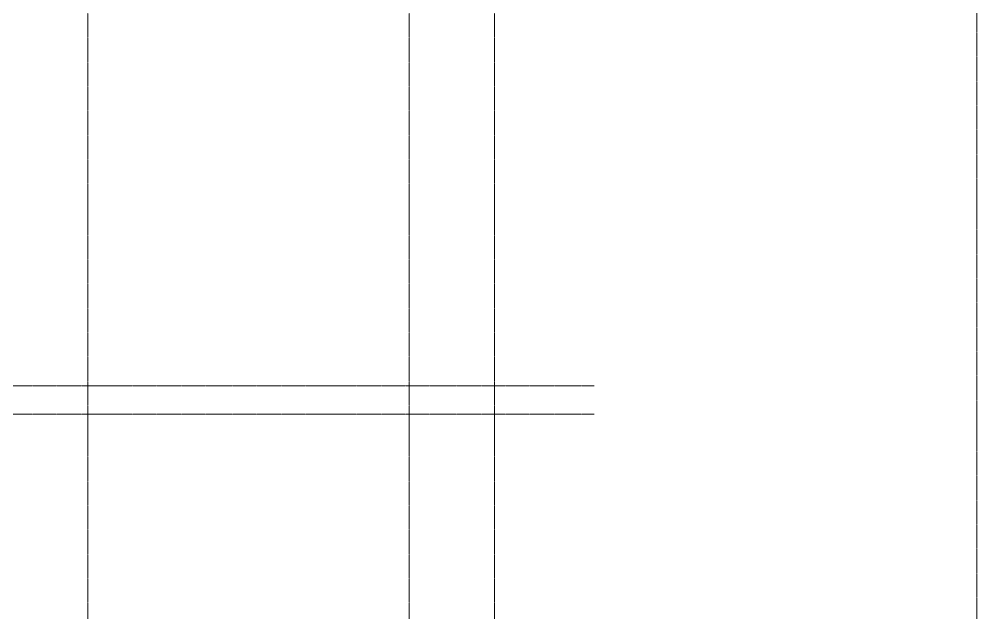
# Model space of a CAD drawing. Header units: millimetres. Extents: x -24360 to 609566, y -391049 to 148426.
# Drawn here: x 23475 to 33600, y 61800 to 68076 of the extents above; entities that cross this region are included whole.
import ezdxf

# ---------------------------------------------------------------- set-up
doc = ezdxf.new("R2010")
doc.units = ezdxf.units.MM
doc.linetypes.add('CENTER2', pattern=[28.575, 19.05, -3.175, 3.175, -3.175])
doc.layers.add('АР_Оси_РД_100', color=7, linetype='Continuous', lineweight=0, true_color=0x525252)
doc.layers.add('РД_Оси_100', color=7, linetype='Continuous', lineweight=0, true_color=0x525252)

# ---------------------------------------------------------------- blocks, each defined once
blk = doc.blocks.new('СОШ_2200_АР_ОСИ_М100_28.05.24')
at = {"layer": 'АР_Оси_РД_100', "linetype": 'CENTER2'}
for p, q in [((24200, -6155), (24200, 139938.679)), ((27600, -6155), (27600, 139938.679))]:
    blk.add_line(p, q, dxfattribs=at)
for points in [[(28500, -6155), (28500, 139938.679)], [(33600, 139938.679), (33600, -6155)], [(29555, 64200), (-5454.958, 64200), (-5954.958, 64350)], [(29555, 63900), (-5454.958, 63900), (-5954.958, 63750)]]:
    blk.add_lwpolyline(points, dxfattribs=at)

msp = doc.modelspace()

# ---------------------------------------------------------------- block references
at = {"layer": 'РД_Оси_100'}
msp.add_blockref('СОШ_2200_АР_ОСИ_М100_28.05.24', (0, 0), dxfattribs=at)

doc.saveas('drawing.dxf')
